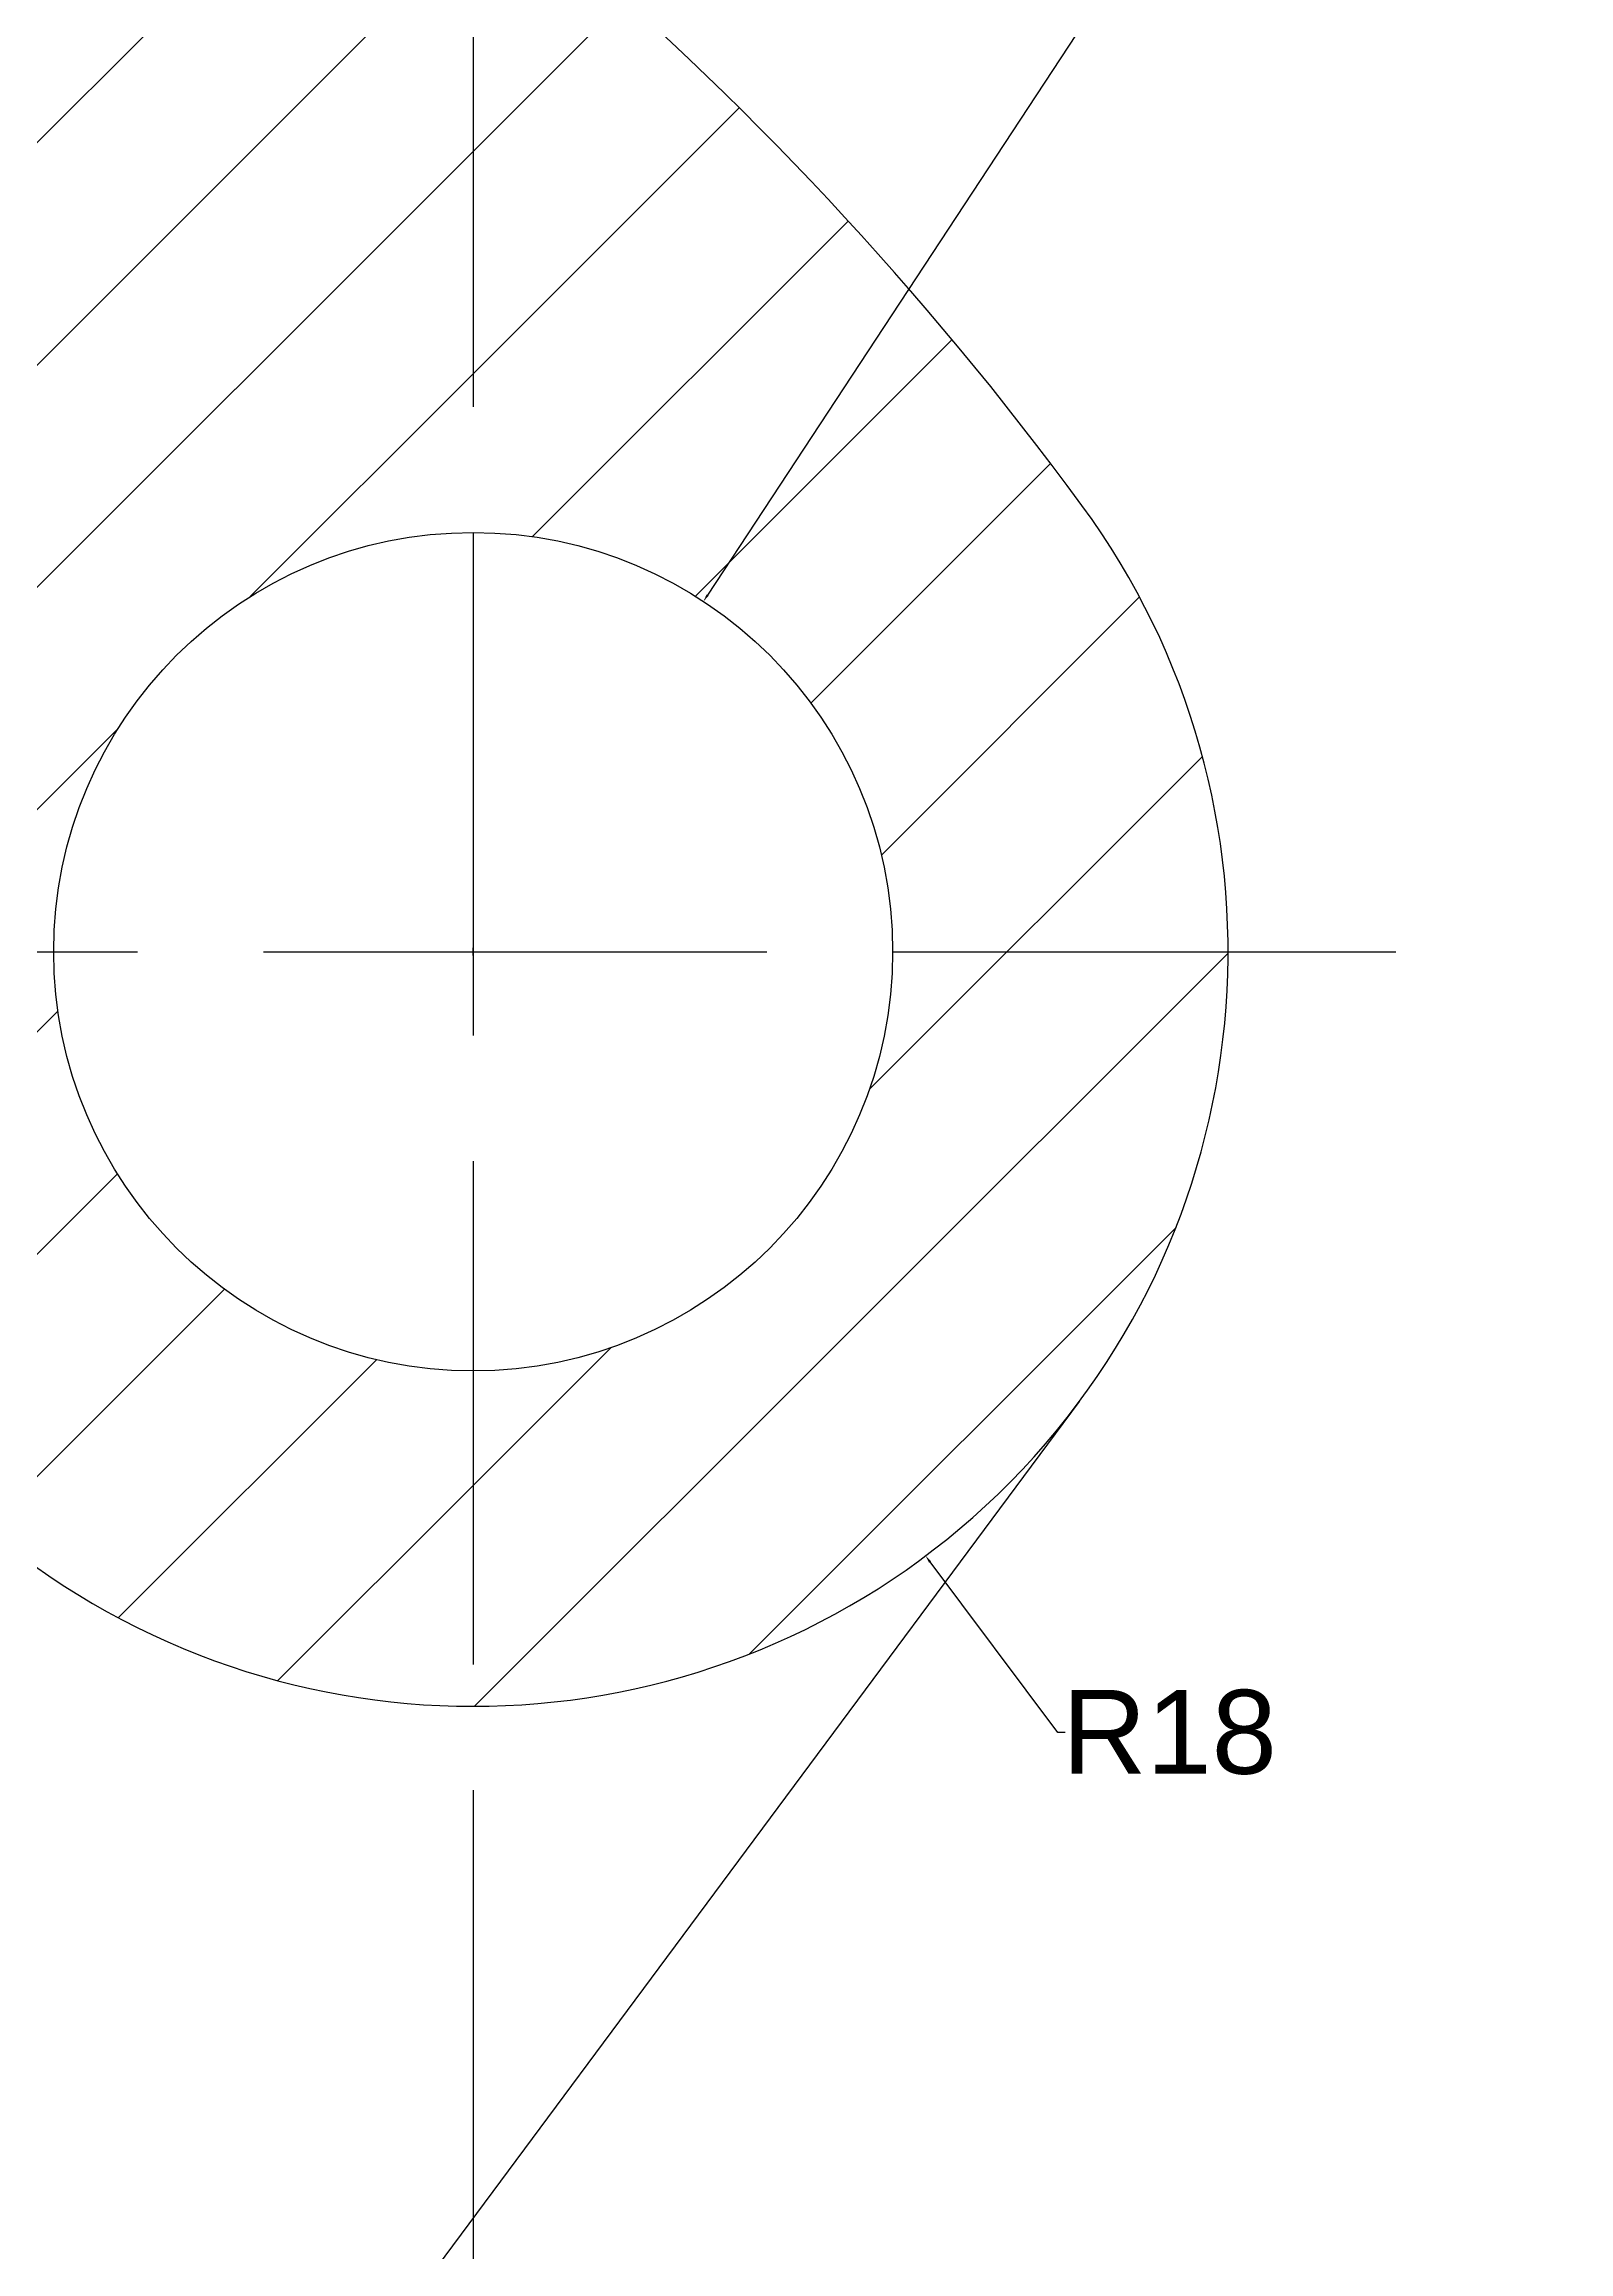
# Model space of a CAD drawing. Header units: inches. Extents: x 7 to 161, y 13 to 180.
# Drawn here: x 124.8 to 161.1, y 69 to 121.6 of the extents above; entities that cross this region are included whole.
import ezdxf

# ---------------------------------------------------------------- set-up
doc = ezdxf.new("R2010")
doc.units = ezdxf.units.IN
doc.header["$MEASUREMENT"] = 0
doc.linetypes.add('ACAD_ISO02W100', pattern=[15, 12, -3])
for name, color, linetype in [('Dimensions', 50, 'Continuous'), ('Dotted', 90, 'ACAD_ISO02W100'), ('Hashing', 130, 'Continuous')]:
    doc.layers.add(name, color=color, linetype=linetype)
doc.styles.get("Standard").update_dxf_attribs({"font": 'arial.ttf'})
doc.dimstyles.get("Standard").update_dxf_attribs({"dimtxt": 0.18, "dimasz": 0.18, "dimexe": 0.18, "dimexo": 0.0625, "dimgap": 0.09, "dimtad": 0, "dimtih": 1, "dimtoh": 1, "dimdec": 4, "dimzin": 0, "dimdsep": 46, "dimtxsty": 'Standard', "dimcen": 0.09, "dimadec": 0, "dimazin": 0, "dimtfac": 1, "dimtdec": 4, "dimtofl": 0, "dimtmove": 0, "dimatfit": 3, "dimfxl": 1, "dimtolj": 1, "dimtzin": 0, "dimarcsym": 0})

# ---------------------------------------------------------------- blocks, each defined once
blk = doc.blocks.new('*D5')
at = {"layer": 'Defpoints', "color": 0, "transparency": 16777216}
for p in [(140.492, 108.357), (129.508, 91.643)]:
    blk.add_point(p, dxfattribs=at)
at = {"layer": 'Dimensions', "color": 0, "lineweight": -2, "transparency": 16777216}
for p, q in [((155.806, 131.66), (140.591, 108.507)), ((155.986, 131.66), (155.806, 131.66)), ((135, 99.91), (135, 100.09)), ((134.91, 100), (135.09, 100))]:
    blk.add_line(p, q, dxfattribs=at)
at = {"layer": 'Dimensions', "color": 0, "transparency": 16777216}
blk.add_solid([(140.566, 108.524), (140.616, 108.491), (140.492, 108.357)], dxfattribs=at)
at = {"layer": 'Dimensions', "color": 0, "transparency": 16777216, "insert": (158.593, 131.66), "char_height": 0.18, "attachment_point": 5}
blk.add_mtext('\\A1;{\\H11.11111x;%%C20}', dxfattribs=at)
blk = doc.blocks.new('*D6')
at = {"layer": 'Defpoints', "color": 0, "transparency": 16777216}
for p in [(135, 100), (145.786, 85.589)]:
    blk.add_point(p, dxfattribs=at)
at = {"layer": 'Dimensions', "color": 0, "lineweight": -2, "transparency": 16777216}
for p, q in [((135, 99.91), (135, 100.09)), ((134.91, 100), (135.09, 100)), ((148.938, 81.377), (145.894, 85.445)), ((149.118, 81.377), (148.938, 81.377))]:
    blk.add_line(p, q, dxfattribs=at)
at = {"layer": 'Dimensions', "color": 0, "transparency": 16777216}
blk.add_solid([(145.918, 85.463), (145.87, 85.427), (145.786, 85.589)], dxfattribs=at)
at = {"layer": 'Dimensions', "color": 0, "transparency": 16777216, "insert": (151.6, 81.377), "char_height": 0.18, "attachment_point": 5}
blk.add_mtext('\\A1;{\\H11.11111x;R18}', dxfattribs=at)

msp = doc.modelspace()

# ---------------------------------------------------------------- hatches: boundary and pattern name
at = {"layer": 'Hashing'}
h = msp.add_hatch(dxfattribs=at)
h.set_pattern_fill('ANSI31', color=256, scale=30)
h.paths.add_polyline_path([(149.51613, 110.6434, 0.0658436), (135, 125.78937), (135, 110, -0.41421356), (145, 100), (153, 100, 0.15949979)])
h.paths.add_polyline_path([(153, 100), (145, 100, -0.41421356), (135, 90), (135, 82, 0.41421356)])
h.paths.add_polyline_path([(35, 90, -0.41421356), (25, 100), (17, 100, 0.41421356), (35, 82)])
h.paths.add_polyline_path([(35, 125.78937, 0.0658436), (20.48387, 110.6434, 0.15949979), (17, 100), (25, 100, -0.41421356), (35, 110)])
edge = h.paths.add_edge_path()
edge.add_line((81, 123), (85, 123))
edge.add_line((85, 123), (85, 143.33939))
edge.add_arc((85, 63.33939), 80, 90, 128.6821875)
edge.add_line((35, 125.78937), (35, 110))
edge.add_arc((35, 100), 10, 0, 90, ccw=False)
edge.add_line((45, 100), (70, 100))
edge.add_arc((85, 100), 15, 105.46601, 180, ccw=False)
edge.add_line((81, 114.45683), (81, 123))
h = msp.add_hatch(dxfattribs=at)
h.set_pattern_fill('ANSI31', color=256, scale=30)
h.paths.add_polyline_path([(100, 100), (125, 100, -0.41421356), (135, 110), (135, 125.78937, 0.1704041), (85, 143.33939), (85, 123), (89, 123), (89, 114.45683, -0.33718817)])
h = msp.add_hatch(dxfattribs=at)
h.set_pattern_fill('ANSI31', color=256, scale=30)
h.paths.add_polyline_path([(100, 100), (125, 100, 0.41421356), (135, 90), (135, 82, -0.15620526), (124.54412, 85.34822, 0.37915247), (103.44512, 83.12465, -0.21048133), (85, 75), (85, 85, 0.41421356)])

# ---------------------------------------------------------------- linework, layer by layer
msp.add_line((149.45303, 89.27107), (101.05892, 24.07897))
msp.add_circle((135, 100), 10)
for centre, radius, start, end in [((85, 63.33939), 80, 36.2493209, 90), ((135, 100), 18, 234.487373, 36.249321)]:
    msp.add_arc(centre, radius, start, end)
at = {"layer": 'Dotted'}
for p, q in [((135, 140), (135, 57.28686)), ((10, 100), (160, 100))]:
    msp.add_line(p, q, dxfattribs=at)

# ---------------------------------------------------------------- dimensions: what is measured, and where the dimension line sits
at = {"layer": 'Dimensions'}
dim = msp.add_diameter_dim_2p(p1=(129.50811, 91.64302), p2=(140.49189, 108.35698), text='{\\H11.11111x;%%C20}', dimstyle='Standard', dxfattribs=at)
dim.commit()
dim.dimension.update_dxf_attribs({"geometry": '*D5', "text_midpoint": (158.59287, 131.6601), "dimtype": 163})
dim = msp.add_radius_dim(center=(135, 100), mpoint=(145.78573, 85.58931), text='{\\H11.11111x;R18}', dimstyle='Standard', dxfattribs=at)
dim.commit()
dim.dimension.update_dxf_attribs({"geometry": '*D6', "text_midpoint": (151.59964, 81.37746), "dimtype": 164})

doc.saveas('drawing.dxf')
